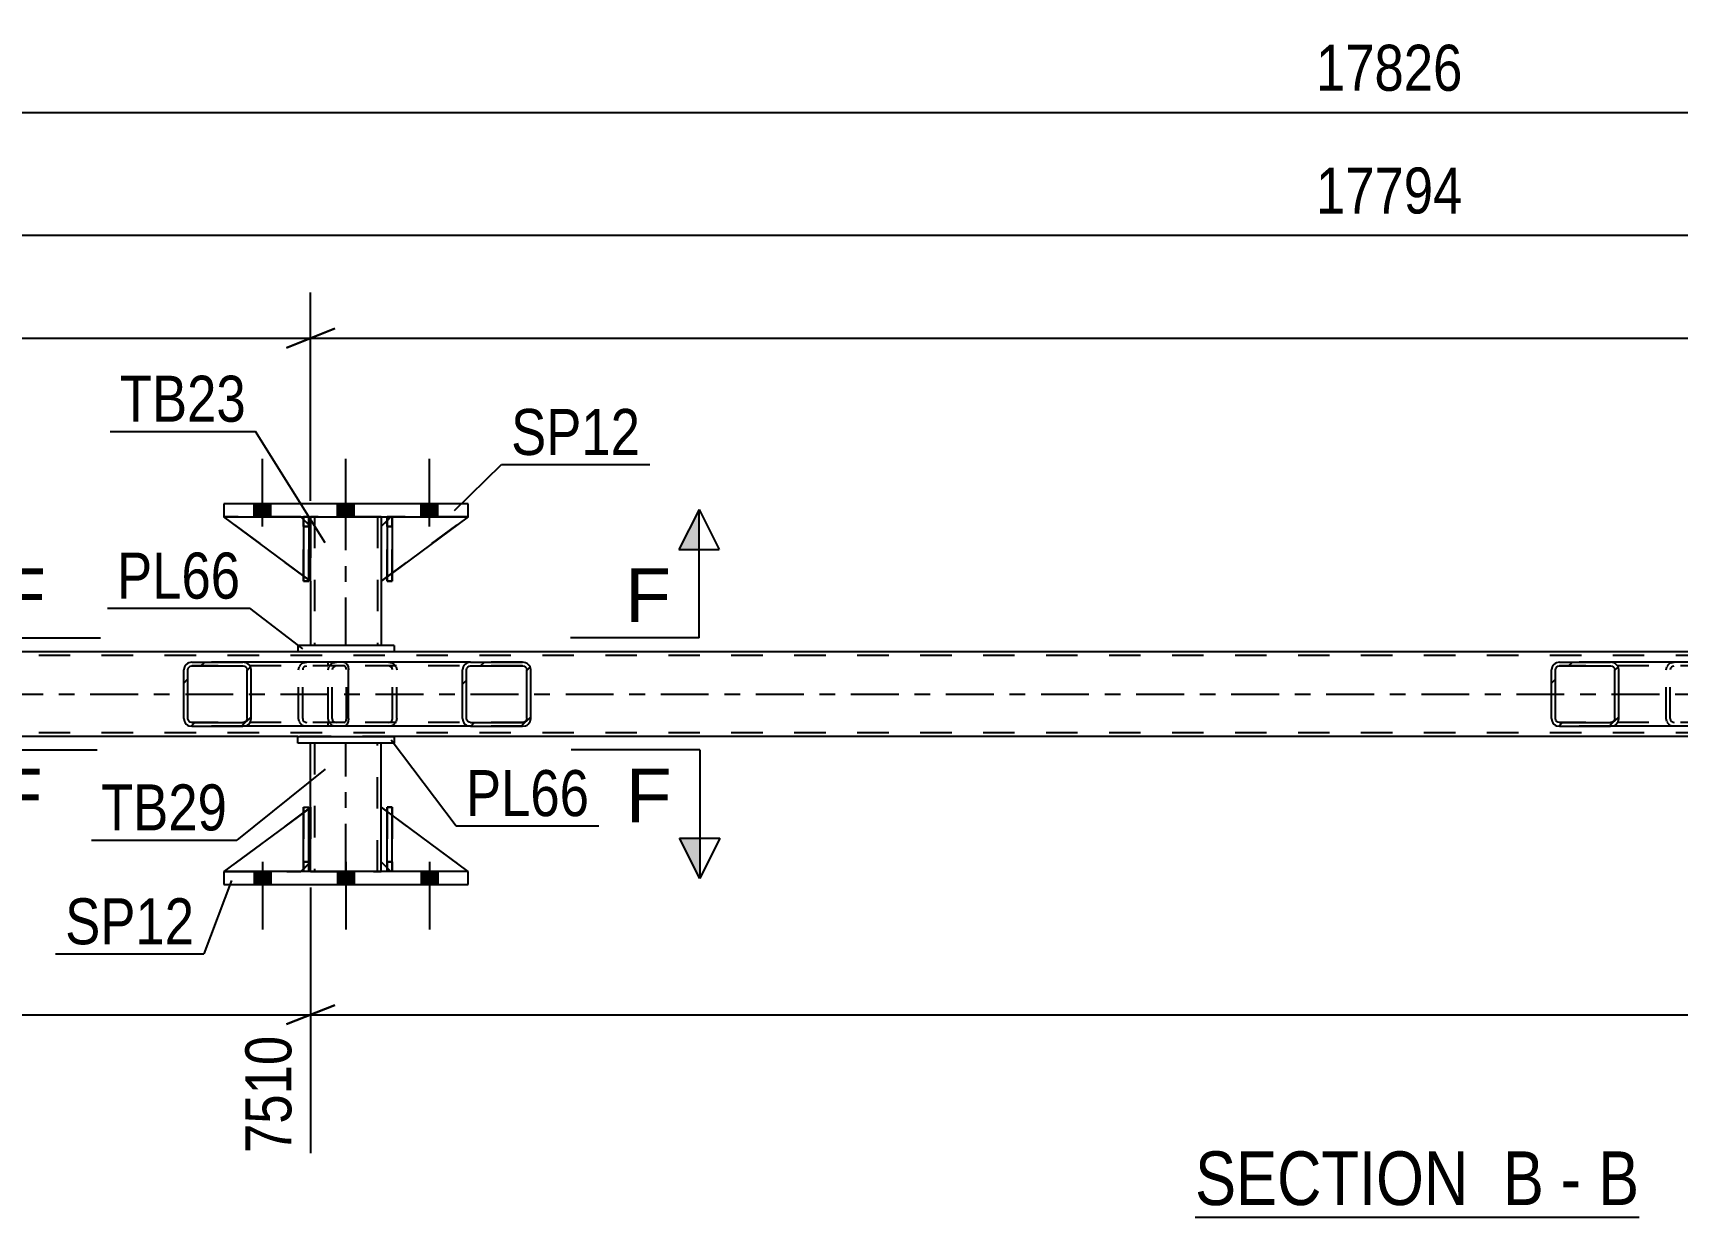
# Model space of a CAD drawing. Header units: millimetres. Extents: x 0 to 841, y 0 to 594.
# Drawn here: x 307.9 to 410.2, y 205.1 to 278.9 of the extents above; entities that cross this region are included whole.
import ezdxf

# ---------------------------------------------------------------- set-up
doc = ezdxf.new("R2010")
doc.units = ezdxf.units.MM
doc.linetypes.add('DXK_LINE_DOT2', pattern=[3.9198, 1.9599, -1.9599])
doc.linetypes.add('DXK_LINE_DOT3', pattern=[5.9187, 2.979, -0.9799, 0.9799, -0.9799])
doc.styles.add('Arial', font='ARIAL.TTF', dxfattribs={"height": 0.2})
doc.styles.add('Arial Narrow', font='ARIALN.TTF', dxfattribs={"height": 0.2})

# ---------------------------------------------------------------- blocks, each defined once
blk = doc.blocks.new('Unknown-404166562-12 - 4252')
at = {"color": 6, "linetype": 'Continuous'}
blk.add_line((380.23, 205.15), (407.88, 205.15), dxfattribs=at)
at = {"color": 0, "linetype": 'Continuous'}
for points in [[(398.34, 205.9), (398.34, 209.4), (380.23, 209.4), (380.23, 205.9)], [(401.94, 205.9), (401.94, 209.4), (399.39, 209.4), (399.39, 205.9)], [(404.27, 205.9), (404.27, 209.4), (402.99, 209.4), (402.99, 205.9)], [(407.88, 205.9), (407.88, 209.4), (405.32, 209.4), (405.32, 205.9)]]:
    blk.add_wipeout(points, dxfattribs=at)
at = {"color": 7, "linetype": 'Continuous', "style": 'Arial Narrow'}
for s, p in [('SECTION ', (380.23, 205.9)), ('B', (399.39, 205.9)), ('B', (405.32, 205.9)), ('-', (402.99, 205.9))]:
    blk.add_text(s, height=3.34, dxfattribs=at).set_placement(p)
blk = doc.blocks.new('Part-404166562-4284 - 4252')
at = {"color": 7, "linetype": 'DXK_LINE_DOT2'}
for p, q in [((330.17, 248.74), (329.57, 248.14)), ((329.57, 244.74), (334.97, 248.74)), ((334.97, 248.74), (330.17, 248.74)), ((329.57, 248.14), (329.57, 244.74))]:
    blk.add_line(p, q, dxfattribs=at)
blk = doc.blocks.new('Part-404166562-4275 - 4252')
at = {"color": 2, "linetype": 'Continuous'}
for p, q in [((329.57, 227.26), (329.57, 230.66)), ((329.93, 230.39), (329.57, 230.66)), ((334.97, 226.66), (330.25, 230.16)), ((329.93, 226.9), (329.57, 227.26))]:
    blk.add_line(p, q, dxfattribs=at)
at = {"color": 7, "linetype": 'DXK_LINE_DOT2'}
for p, q in [((330.25, 230.16), (329.93, 230.39)), ((330.17, 226.66), (329.93, 226.9)), ((334.97, 226.66), (330.17, 226.66)), ((334.97, 226.66), (334.97, 226.66)), ((334.97, 226.66), (334.97, 226.66))]:
    blk.add_line(p, q, dxfattribs=at)
blk = doc.blocks.new('Part-404166562-4276 - 4252')
at = {"color": 7, "linetype": 'DXK_LINE_DOT2'}
for p, q in [((329.57, 227.26), (329.57, 230.66)), ((329.57, 230.66), (334.97, 226.66)), ((330.17, 226.66), (329.57, 227.26)), ((334.97, 226.66), (330.17, 226.66))]:
    blk.add_line(p, q, dxfattribs=at)
blk = doc.blocks.new('Part-404166562-4277 - 4252')
at = {"color": 2, "linetype": 'Continuous'}
for p, q in [((324.73, 230.32), (319.77, 226.66)), ((325.17, 230.66), (325.05, 230.56)), ((325.17, 227.26), (325.17, 230.66)), ((325.17, 227.26), (325.05, 227.13)), ((325.17, 227.26), (325.17, 227.26)), ((324.73, 226.81), (324.57, 226.66))]:
    blk.add_line(p, q, dxfattribs=at)
at = {"color": 7, "linetype": 'DXK_LINE_DOT2'}
for p, q in [((325.05, 230.56), (324.73, 230.32)), ((325.17, 227.26), (325.17, 230.66)), ((325.17, 227.26), (324.57, 226.66)), ((319.77, 226.66), (324.57, 226.66)), ((325.05, 227.13), (324.73, 226.81))]:
    blk.add_line(p, q, dxfattribs=at)
blk = doc.blocks.new('Part-404166562-4342 - 4252')
at = {"linetype": 'Continuous'}
h = blk.add_hatch(dxfattribs=at)
h.set_pattern_fill('', scale=0.7, style=0, pattern_type=0)
h.set_pattern_definition([(45, (406.5598, 239.399), (-1.57154, 1.57154), [])])
h.paths.add_polyline_path([(406.6, 239.22), (406.56, 239.4), (406.45, 239.55), (406.29, 239.66), (406.1, 239.7), (402.91, 239.7), (402.72, 239.66), (402.56, 239.55), (402.45, 239.4), (402.41, 239.22), (402.41, 236.18), (402.45, 235.99), (402.56, 235.84), (402.72, 235.73), (402.91, 235.7), (406.1, 235.7), (406.29, 235.73), (406.45, 235.84), (406.56, 235.99), (406.6, 236.18)])
h.paths.add_polyline_path([(406.33, 236.08), (406.27, 236.01), (406.19, 235.95), (406.1, 235.94), (402.91, 235.94), (402.81, 235.95), (402.73, 236.01), (402.68, 236.08), (402.66, 236.18), (402.66, 239.22), (402.68, 239.31), (402.73, 239.39), (402.81, 239.44), (402.91, 239.46), (406.1, 239.46), (406.19, 239.44), (406.27, 239.39), (406.33, 239.31), (406.35, 239.22), (406.35, 236.18)])
at = {"color": 2, "linetype": 'Continuous'}
for p, q in [((402.91, 239.7), (402.72, 239.66)), ((402.91, 239.7), (406.1, 239.7)), ((412.4, 239.7), (406.1, 239.7)), ((406.29, 239.66), (406.1, 239.7)), ((412.4, 239.7), (412.5, 239.66)), ((412.5, 239.66), (412.59, 239.55)), ((412.59, 239.55), (412.65, 239.4)), ((402.45, 239.4), (402.41, 239.22)), ((402.41, 236.18), (402.41, 239.22)), ((402.66, 239.22), (402.68, 239.31)), ((402.66, 236.18), (402.66, 239.22)), ((402.68, 239.31), (402.73, 239.39)), ((402.73, 239.39), (402.81, 239.44)), ((402.81, 239.44), (402.91, 239.46)), ((402.91, 239.46), (406.1, 239.46)), ((406.1, 239.46), (406.19, 239.44)), ((406.19, 239.44), (406.27, 239.39)), ((406.27, 239.39), (406.33, 239.31)), ((406.33, 239.31), (406.35, 239.22)), ((406.35, 236.18), (406.35, 239.22)), ((406.6, 239.22), (406.56, 239.4)), ((406.6, 236.18), (406.6, 239.22)), ((412.65, 239.4), (412.67, 239.22)), ((412.67, 236.18), (412.67, 239.22)), ((402.41, 236.18), (402.45, 235.99)), ((402.68, 236.08), (402.66, 236.18)), ((402.73, 236.01), (402.68, 236.08)), ((402.72, 235.73), (402.91, 235.7)), ((402.81, 235.95), (402.73, 236.01)), ((402.91, 235.94), (402.81, 235.95)), ((402.91, 235.94), (406.1, 235.94)), ((402.91, 235.7), (406.1, 235.7)), ((406.19, 235.95), (406.1, 235.94)), ((406.1, 235.7), (406.29, 235.73)), ((412.4, 235.7), (406.1, 235.7)), ((406.27, 236.01), (406.19, 235.95)), ((406.33, 236.08), (406.27, 236.01)), ((406.35, 236.18), (406.33, 236.08)), ((406.56, 235.99), (406.6, 236.18)), ((412.5, 235.73), (412.4, 235.7)), ((412.59, 235.84), (412.5, 235.73)), ((412.65, 235.99), (412.59, 235.84)), ((412.67, 236.18), (412.65, 235.99))]:
    blk.add_line(p, q, dxfattribs=at)
at = {"color": 7, "linetype": 'DXK_LINE_DOT2'}
for p, q in [((406.1, 239.7), (402.91, 239.7)), ((409.87, 239.66), (410.06, 239.7)), ((411.4, 239.46), (411.4, 239.7)), ((412.4, 239.46), (402.91, 239.46)), ((409.56, 239.22), (409.6, 239.4)), ((409.56, 236.18), (409.56, 239.22)), ((409.83, 239.31), (409.81, 239.22)), ((409.81, 236.18), (409.81, 239.22)), ((409.88, 239.39), (409.83, 239.31)), ((409.88, 239.39), (409.91, 239.4)), ((409.91, 239.4), (409.97, 239.44)), ((409.97, 239.44), (410.06, 239.46)), ((412.45, 239.44), (412.4, 239.46)), ((412.49, 239.39), (412.45, 239.44)), ((412.52, 239.31), (412.49, 239.39)), ((412.53, 239.22), (412.52, 239.31)), ((412.53, 236.18), (412.53, 239.22)), ((412.4, 235.94), (402.91, 235.94)), ((406.1, 235.7), (402.91, 235.7)), ((409.6, 235.99), (409.56, 236.18)), ((409.81, 236.18), (409.83, 236.08)), ((409.83, 236.08), (409.88, 236.01)), ((410.06, 235.7), (409.87, 235.73)), ((409.88, 236.01), (409.91, 235.99)), ((409.91, 235.99), (409.97, 235.95)), ((409.97, 235.95), (410.06, 235.94)), ((411.4, 235.7), (411.4, 235.94)), ((412.4, 235.94), (412.45, 235.95)), ((412.45, 235.95), (412.49, 236.01)), ((412.49, 236.01), (412.52, 236.08)), ((412.52, 236.08), (412.53, 236.18))]:
    blk.add_line(p, q, dxfattribs=at)
at = {"color": 2, "linetype": 'Continuous'}
for centre, start, end in [((402.9, 239.2), 111.1941, 156.1506), ((406.11, 239.2), 23.8494, 68.8059), ((402.9, 236.19), 203.8494, 248.8059), ((406.11, 236.19), 291.1941, 336.1506)]:
    blk.add_arc(centre, 0.492, start, end, dxfattribs=at)
at = {"color": 7, "linetype": 'DXK_LINE_DOT2'}
for centre, start, end in [((410.05, 239.2), 111.1941, 156.1506), ((410.05, 236.19), 203.8494, 248.8059)]:
    blk.add_arc(centre, 0.492, start, end, dxfattribs=at)
blk = doc.blocks.new('Part-404166562-4278 - 4252')
at = {"color": 7, "linetype": 'DXK_LINE_DOT2'}
for p, q in [((325.17, 230.66), (319.77, 226.66)), ((325.17, 227.26), (325.17, 230.66)), ((325.17, 230.66), (325.17, 227.26)), ((324.57, 226.66), (325.17, 227.26)), ((325.17, 227.26), (324.57, 226.66)), ((325.17, 227.26), (325.17, 227.26)), ((319.77, 226.66), (324.57, 226.66))]:
    blk.add_line(p, q, dxfattribs=at)
blk = doc.blocks.new('Part-404166562-4343 - 4252')
at = {"linetype": 'Continuous'}
h = blk.add_hatch(dxfattribs=at)
h.set_pattern_fill('', scale=0.7, style=0, pattern_type=0)
h.set_pattern_definition([(45, (338.8363, 239.399), (-1.57154, 1.57154), [])])
h.paths.add_polyline_path([(338.88, 239.22), (338.84, 239.4), (338.73, 239.55), (338.56, 239.66), (338.36, 239.7), (335.13, 239.7), (334.93, 239.66), (334.77, 239.55), (334.66, 239.4), (334.62, 239.22), (334.62, 236.18), (334.66, 235.99), (334.77, 235.84), (334.93, 235.73), (335.13, 235.7), (338.36, 235.7), (338.56, 235.73), (338.73, 235.84), (338.84, 235.99), (338.88, 236.18)])
h.paths.add_polyline_path([(338.6, 236.08), (338.54, 236.01), (338.46, 235.95), (338.36, 235.94), (335.13, 235.94), (335.03, 235.95), (334.95, 236.01), (334.89, 236.08), (334.87, 236.18), (334.87, 239.22), (334.89, 239.31), (334.95, 239.39), (335.03, 239.44), (335.13, 239.46), (338.36, 239.46), (338.46, 239.44), (338.54, 239.39), (338.6, 239.31), (338.62, 239.22), (338.62, 236.18)])
at = {"color": 7, "linetype": 'DXK_LINE_DOT2'}
for p, q in [((326.58, 239.66), (326.78, 239.7)), ((327.26, 239.7), (326.78, 239.7)), ((330.02, 239.7), (330.21, 239.66)), ((338.36, 239.7), (335.13, 239.7)), ((326.27, 239.22), (326.31, 239.4)), ((326.27, 236.18), (326.27, 239.22)), ((326.54, 239.31), (326.52, 239.22)), ((326.52, 236.18), (326.52, 239.22)), ((326.6, 239.39), (326.54, 239.31)), ((326.68, 239.44), (326.6, 239.39)), ((326.78, 239.46), (326.68, 239.44)), ((338.36, 239.46), (326.78, 239.46)), ((330.11, 239.44), (330.02, 239.46)), ((330.2, 239.39), (330.11, 239.44)), ((330.25, 239.31), (330.2, 239.39)), ((330.27, 239.22), (330.25, 239.31)), ((330.27, 236.18), (330.27, 239.22)), ((330.49, 239.4), (330.53, 239.22)), ((330.53, 236.18), (330.53, 239.22)), ((326.31, 235.99), (326.27, 236.18)), ((326.52, 236.18), (326.54, 236.08)), ((326.54, 236.08), (326.6, 236.01)), ((326.78, 235.7), (326.58, 235.73)), ((326.6, 236.01), (326.68, 235.95)), ((326.68, 235.95), (326.78, 235.94)), ((338.36, 235.94), (326.78, 235.94)), ((327.26, 235.7), (326.78, 235.7)), ((330.02, 235.94), (330.11, 235.95)), ((330.21, 235.73), (330.02, 235.7)), ((330.11, 235.95), (330.2, 236.01)), ((330.2, 236.01), (330.25, 236.08)), ((330.25, 236.08), (330.27, 236.18)), ((330.53, 236.18), (330.49, 235.99)), ((338.36, 235.7), (335.13, 235.7))]:
    blk.add_line(p, q, dxfattribs=at)
at = {"color": 2, "linetype": 'Continuous'}
for p, q in [((335.13, 239.7), (327.26, 239.7)), ((335.13, 239.7), (334.93, 239.66)), ((335.13, 239.7), (338.36, 239.7)), ((338.56, 239.66), (338.36, 239.7)), ((334.66, 239.4), (334.62, 239.22)), ((334.62, 236.18), (334.62, 239.22)), ((334.87, 239.22), (334.89, 239.31)), ((334.87, 236.18), (334.87, 239.22)), ((334.89, 239.31), (334.95, 239.39)), ((334.95, 239.39), (335.03, 239.44)), ((335.03, 239.44), (335.13, 239.46)), ((335.13, 239.46), (338.36, 239.46)), ((338.36, 239.46), (338.46, 239.44)), ((338.46, 239.44), (338.54, 239.39)), ((338.54, 239.39), (338.6, 239.31)), ((338.6, 239.31), (338.62, 239.22)), ((338.62, 236.18), (338.62, 239.22)), ((338.88, 239.22), (338.84, 239.4)), ((338.88, 236.18), (338.88, 239.22)), ((335.13, 235.7), (327.26, 235.7)), ((334.62, 236.18), (334.66, 235.99)), ((334.89, 236.08), (334.87, 236.18)), ((334.95, 236.01), (334.89, 236.08)), ((334.93, 235.73), (335.13, 235.7)), ((335.03, 235.95), (334.95, 236.01)), ((335.13, 235.94), (335.03, 235.95)), ((335.13, 235.94), (338.36, 235.94)), ((335.13, 235.7), (338.36, 235.7)), ((338.46, 235.95), (338.36, 235.94)), ((338.36, 235.7), (338.56, 235.73)), ((338.54, 236.01), (338.46, 235.95)), ((338.6, 236.08), (338.54, 236.01)), ((338.62, 236.18), (338.6, 236.08)), ((338.84, 235.99), (338.88, 236.18))]:
    blk.add_line(p, q, dxfattribs=at)
at = {"color": 7, "linetype": 'DXK_LINE_DOT2'}
for centre, start, end in [((326.76, 239.19), 110.7583, 155.68), ((330.03, 239.19), 24.32, 69.2417), ((326.76, 236.2), 204.32, 249.2417), ((330.03, 236.2), 290.7583, 335.68)]:
    blk.add_arc(centre, 0.496, start, end, dxfattribs=at)
at = {"color": 2, "linetype": 'Continuous'}
for centre, start, end in [((335.11, 239.19), 110.7583, 155.68), ((338.38, 239.19), 24.32, 69.2417), ((335.11, 236.2), 204.32, 249.2417), ((338.38, 236.2), 290.7583, 335.68)]:
    blk.add_arc(centre, 0.496, start, end, dxfattribs=at)
blk = doc.blocks.new('Part-404166562-4279 - 4252')
at = {"color": 2, "linetype": 'Continuous'}
for p, q in [((324.73, 226.66), (324.73, 230.66)), ((324.73, 230.66), (325.05, 230.66)), ((325.05, 226.66), (325.05, 230.66)), ((324.73, 226.66), (324.73, 226.66)), ((325.05, 226.66), (324.73, 226.66))]:
    blk.add_line(p, q, dxfattribs=at)
at = {"color": 7, "linetype": 'DXK_LINE_DOT2'}
for p, q in [((324.73, 230.66), (324.73, 227.26)), ((325.05, 227.26), (325.05, 230.66)), ((324.73, 227.26), (324.73, 226.66)), ((324.73, 227.26), (325.05, 227.26)), ((325.05, 226.66), (325.05, 227.26)), ((325.05, 226.66), (325.05, 226.66))]:
    blk.add_line(p, q, dxfattribs=at)
blk = doc.blocks.new('Part-404166562-4344 - 4252')
at = {"linetype": 'Continuous'}
h = blk.add_hatch(dxfattribs=at)
h.set_pattern_fill('', scale=0.7, style=0, pattern_type=0)
h.set_pattern_definition([(45, (321.4256, 239.399), (-1.57154, 1.57154), [])])
h.paths.add_polyline_path([(321.46, 239.22), (321.43, 239.4), (321.32, 239.55), (321.15, 239.66), (320.96, 239.7), (317.78, 239.7), (317.58, 239.66), (317.42, 239.55), (317.31, 239.4), (317.27, 239.22), (317.27, 236.18), (317.31, 235.99), (317.42, 235.84), (317.58, 235.73), (317.78, 235.7), (320.96, 235.7), (321.15, 235.73), (321.32, 235.84), (321.43, 235.99), (321.46, 236.18)])
h.paths.add_polyline_path([(321.19, 236.08), (321.14, 236.01), (321.06, 235.95), (320.96, 235.94), (317.78, 235.94), (317.68, 235.95), (317.6, 236.01), (317.54, 236.08), (317.53, 236.18), (317.53, 239.22), (317.54, 239.31), (317.6, 239.39), (317.68, 239.44), (317.78, 239.46), (320.96, 239.46), (321.06, 239.44), (321.14, 239.39), (321.19, 239.31), (321.21, 239.22), (321.21, 236.18)])
at = {"color": 2, "linetype": 'Continuous'}
for p, q in [((317.78, 239.7), (317.58, 239.66)), ((317.78, 239.7), (320.96, 239.7)), ((327.26, 239.7), (320.96, 239.7)), ((321.15, 239.66), (320.96, 239.7)), ((327.26, 239.7), (327.37, 239.66)), ((327.37, 239.66), (327.45, 239.55)), ((327.45, 239.55), (327.51, 239.4)), ((317.31, 239.4), (317.27, 239.22)), ((317.27, 236.18), (317.27, 239.22)), ((317.53, 239.22), (317.54, 239.31)), ((317.53, 236.18), (317.53, 239.22)), ((317.54, 239.31), (317.6, 239.39)), ((317.6, 239.39), (317.68, 239.44)), ((317.68, 239.44), (317.78, 239.46)), ((317.78, 239.46), (320.96, 239.46)), ((320.96, 239.46), (321.06, 239.44)), ((321.06, 239.44), (321.14, 239.39)), ((321.14, 239.39), (321.19, 239.31)), ((321.19, 239.31), (321.21, 239.22)), ((321.21, 236.18), (321.21, 239.22)), ((321.46, 239.22), (321.43, 239.4)), ((321.46, 236.18), (321.46, 239.22)), ((327.51, 239.4), (327.53, 239.22)), ((327.53, 236.18), (327.53, 239.22)), ((317.27, 236.18), (317.31, 235.99)), ((317.54, 236.08), (317.53, 236.18)), ((317.6, 236.01), (317.54, 236.08)), ((317.58, 235.73), (317.78, 235.7)), ((317.68, 235.95), (317.6, 236.01)), ((317.78, 235.94), (317.68, 235.95)), ((317.78, 235.94), (320.96, 235.94)), ((317.78, 235.7), (320.96, 235.7)), ((321.06, 235.95), (320.96, 235.94)), ((320.96, 235.7), (321.15, 235.73)), ((327.26, 235.7), (320.96, 235.7)), ((321.14, 236.01), (321.06, 235.95)), ((321.19, 236.08), (321.14, 236.01)), ((321.21, 236.18), (321.19, 236.08)), ((321.43, 235.99), (321.46, 236.18)), ((327.37, 235.73), (327.26, 235.7)), ((327.45, 235.84), (327.37, 235.73)), ((327.51, 235.99), (327.45, 235.84)), ((327.53, 236.18), (327.51, 235.99))]:
    blk.add_line(p, q, dxfattribs=at)
at = {"color": 7, "linetype": 'DXK_LINE_DOT2'}
for p, q in [((320.96, 239.7), (317.78, 239.7)), ((324.73, 239.66), (324.93, 239.7)), ((326.27, 239.46), (326.27, 239.7)), ((327.26, 239.46), (317.78, 239.46)), ((324.42, 239.22), (324.46, 239.4)), ((324.42, 236.18), (324.42, 239.22)), ((324.69, 239.31), (324.68, 239.22)), ((324.68, 236.18), (324.68, 239.22)), ((324.75, 239.39), (324.69, 239.31)), ((324.75, 239.39), (324.77, 239.4)), ((324.77, 239.4), (324.83, 239.44)), ((324.83, 239.44), (324.93, 239.46)), ((327.31, 239.44), (327.26, 239.46)), ((327.36, 239.39), (327.31, 239.44)), ((327.39, 239.31), (327.36, 239.39)), ((327.4, 239.22), (327.39, 239.31)), ((327.4, 236.18), (327.4, 239.22)), ((327.26, 235.94), (317.78, 235.94)), ((320.96, 235.7), (317.78, 235.7)), ((324.46, 235.99), (324.42, 236.18)), ((324.68, 236.18), (324.69, 236.08)), ((324.69, 236.08), (324.75, 236.01)), ((324.93, 235.7), (324.73, 235.73)), ((324.75, 236.01), (324.77, 235.99)), ((324.77, 235.99), (324.83, 235.95)), ((324.83, 235.95), (324.93, 235.94)), ((326.27, 235.7), (326.27, 235.94)), ((327.26, 235.94), (327.31, 235.95)), ((327.31, 235.95), (327.36, 236.01)), ((327.36, 236.01), (327.39, 236.08)), ((327.39, 236.08), (327.4, 236.18))]:
    blk.add_line(p, q, dxfattribs=at)
at = {"color": 2, "linetype": 'Continuous'}
for centre, start, end in [((317.76, 239.2), 111.1941, 156.1506), ((320.98, 239.2), 23.8494, 68.8059), ((317.76, 236.19), 203.8494, 248.8059), ((320.98, 236.19), 291.1941, 336.1506)]:
    blk.add_arc(centre, 0.492, start, end, dxfattribs=at)
at = {"color": 7, "linetype": 'DXK_LINE_DOT2'}
for centre, start, end in [((324.91, 239.2), 111.1941, 156.1506), ((324.91, 236.19), 203.8494, 248.8059)]:
    blk.add_arc(centre, 0.492, start, end, dxfattribs=at)
blk = doc.blocks.new('Part-404166562-4280 - 4252')
at = {"color": 2, "linetype": 'Continuous'}
for p, q in [((329.93, 226.66), (329.93, 230.66)), ((329.93, 230.66), (330.25, 230.66)), ((330.25, 226.66), (330.25, 230.66)), ((329.93, 226.66), (329.93, 226.66)), ((330.25, 226.66), (329.93, 226.66))]:
    blk.add_line(p, q, dxfattribs=at)
at = {"color": 7, "linetype": 'DXK_LINE_DOT2'}
for p, q in [((329.93, 230.66), (329.93, 227.26)), ((330.25, 227.26), (330.25, 230.66)), ((329.93, 227.26), (329.93, 226.66)), ((329.93, 227.26), (330.25, 227.26)), ((330.25, 226.66), (330.25, 227.26)), ((330.25, 226.66), (330.25, 226.66))]:
    blk.add_line(p, q, dxfattribs=at)
blk = doc.blocks.new('Part-404166562-4281 - 4252')
at = {"color": 7, "linetype": 'DXK_LINE_DOT2'}
for p, q in [((324.73, 230.66), (325.05, 230.66)), ((324.73, 227.26), (324.73, 230.66)), ((324.73, 230.66), (324.73, 226.66)), ((325.05, 230.66), (325.05, 227.26)), ((325.05, 226.66), (325.05, 230.56)), ((325.05, 227.26), (324.73, 227.26)), ((324.73, 226.66), (324.73, 227.26)), ((325.05, 227.26), (325.05, 226.66)), ((325.05, 226.66), (324.73, 226.66)), ((325.05, 226.66), (325.05, 226.66))]:
    blk.add_line(p, q, dxfattribs=at)
blk = doc.blocks.new('Part-404166562-4282 - 4252')
at = {"color": 7, "linetype": 'DXK_LINE_DOT2'}
for p, q in [((330.25, 230.66), (329.93, 230.66)), ((329.93, 227.26), (329.93, 230.66)), ((329.93, 230.66), (329.93, 226.66)), ((330.25, 230.66), (330.25, 227.26)), ((330.25, 226.66), (330.25, 230.66)), ((330.25, 227.26), (329.93, 227.26)), ((329.93, 226.66), (329.93, 227.26)), ((330.25, 227.26), (330.25, 226.66)), ((330.25, 226.66), (329.93, 226.66)), ((330.25, 226.66), (330.25, 226.66))]:
    blk.add_line(p, q, dxfattribs=at)
blk = doc.blocks.new('Part-404166562-4283 - 4252')
at = {"color": 7, "linetype": 'DXK_LINE_DOT2'}
for p, q in [((330.17, 248.74), (329.93, 248.49)), ((334.97, 248.74), (330.17, 248.74)), ((330.25, 245.23), (329.93, 245))]:
    blk.add_line(p, q, dxfattribs=at)
at = {"color": 2, "linetype": 'Continuous'}
for p, q in [((334.97, 248.74), (330.25, 245.23)), ((329.93, 248.49), (329.57, 248.14)), ((329.57, 248.14), (329.57, 244.74)), ((329.93, 245), (329.57, 244.74))]:
    blk.add_line(p, q, dxfattribs=at)
blk = doc.blocks.new('Part-404166562-4285 - 4252')
at = {"color": 2, "linetype": 'Continuous'}
for p, q in [((324.73, 245.07), (319.77, 248.74)), ((324.73, 248.58), (324.57, 248.74)), ((325.17, 248.14), (325.05, 248.26)), ((325.17, 248.14), (325.17, 248.14)), ((325.17, 244.74), (325.17, 248.14)), ((325.05, 244.83), (325.17, 244.74)), ((325.17, 244.74), (325.17, 244.74))]:
    blk.add_line(p, q, dxfattribs=at)
at = {"color": 7, "linetype": 'DXK_LINE_DOT2'}
for p, q in [((324.57, 248.74), (319.77, 248.74)), ((324.57, 248.74), (325.17, 248.14)), ((325.05, 248.26), (324.73, 248.58)), ((325.17, 248.14), (325.17, 244.74)), ((325.05, 244.83), (324.73, 245.07))]:
    blk.add_line(p, q, dxfattribs=at)
blk = doc.blocks.new('Part-404166562-4286 - 4252')
at = {"color": 7, "linetype": 'DXK_LINE_DOT2'}
for p, q in [((325.17, 244.74), (319.77, 248.74)), ((319.77, 248.74), (324.57, 248.74)), ((324.57, 248.74), (325.17, 248.14)), ((325.17, 248.14), (324.57, 248.74)), ((325.17, 248.14), (325.17, 244.74)), ((325.17, 248.14), (325.17, 248.14)), ((325.17, 248.14), (325.17, 244.74))]:
    blk.add_line(p, q, dxfattribs=at)
blk = doc.blocks.new('Part-404166562-4287 - 4252')
at = {"color": 2, "linetype": 'Continuous'}
for p, q in [((325.05, 248.74), (324.73, 248.74)), ((324.73, 248.74), (324.73, 244.74)), ((325.05, 248.74), (325.05, 248.74)), ((325.05, 248.74), (325.05, 244.74)), ((325.05, 244.74), (324.73, 244.74))]:
    blk.add_line(p, q, dxfattribs=at)
at = {"color": 7, "linetype": 'DXK_LINE_DOT2'}
for p, q in [((324.73, 248.14), (324.73, 248.74)), ((325.05, 248.14), (325.05, 248.74)), ((325.05, 248.74), (325.05, 248.74)), ((325.05, 248.14), (324.73, 248.14)), ((324.73, 248.14), (324.73, 244.74)), ((325.05, 244.74), (325.05, 248.14))]:
    blk.add_line(p, q, dxfattribs=at)
blk = doc.blocks.new('Part-404166562-4288 - 4252')
at = {"color": 2, "linetype": 'Continuous'}
for p, q in [((330.25, 248.74), (329.93, 248.74)), ((329.93, 248.74), (329.93, 244.74)), ((330.25, 248.74), (330.25, 248.74)), ((330.25, 248.74), (330.25, 244.74)), ((330.25, 244.74), (329.93, 244.74))]:
    blk.add_line(p, q, dxfattribs=at)
at = {"color": 7, "linetype": 'DXK_LINE_DOT2'}
for p, q in [((329.93, 248.14), (329.93, 248.74)), ((330.25, 248.14), (330.25, 248.74)), ((330.25, 248.74), (330.25, 248.74)), ((330.25, 248.14), (329.93, 248.14)), ((329.93, 248.14), (329.93, 244.74)), ((330.25, 244.74), (330.25, 248.14))]:
    blk.add_line(p, q, dxfattribs=at)
blk = doc.blocks.new('Part-404166562-4289 - 4252')
at = {"color": 7, "linetype": 'DXK_LINE_DOT2'}
for p, q in [((324.73, 248.14), (324.73, 248.74)), ((324.73, 248.74), (324.73, 248.74)), ((324.73, 248.74), (324.73, 244.74)), ((325.05, 248.74), (324.73, 248.74)), ((325.05, 248.14), (325.05, 248.74)), ((325.05, 244.74), (325.05, 248.74)), ((324.73, 244.74), (324.73, 248.14)), ((324.73, 248.14), (325.05, 248.14)), ((325.05, 248.14), (325.05, 244.74)), ((324.73, 244.74), (325.05, 244.74))]:
    blk.add_line(p, q, dxfattribs=at)
blk = doc.blocks.new('Part-404166562-4290 - 4252')
at = {"color": 7, "linetype": 'DXK_LINE_DOT2'}
for p, q in [((329.93, 248.14), (329.93, 248.74)), ((329.93, 248.74), (329.93, 248.74)), ((329.93, 248.74), (329.93, 244.74)), ((330.25, 248.74), (329.93, 248.74)), ((330.25, 248.14), (330.25, 248.74)), ((330.25, 244.74), (330.25, 248.74)), ((329.93, 244.74), (329.93, 248.14)), ((329.93, 248.14), (330.25, 248.14)), ((330.25, 248.14), (330.25, 244.74)), ((329.93, 244.74), (330.25, 244.74))]:
    blk.add_line(p, q, dxfattribs=at)
blk = doc.blocks.new('Part-404166562-4295 - 4252')
at = {"color": 2, "linetype": 'Continuous'}
for p, q in [((319.77, 226.66), (319.77, 225.86)), ((334.97, 226.66), (319.77, 226.66)), ((334.97, 225.86), (334.97, 226.66)), ((319.77, 225.86), (334.97, 225.86))]:
    blk.add_line(p, q, dxfattribs=at)
blk = doc.blocks.new('Part-404166562-4300 - 4252')
at = {"color": 2, "linetype": 'Continuous'}
for p, q in [((334.97, 249.54), (319.77, 249.54)), ((319.77, 249.54), (319.77, 248.74)), ((319.77, 248.74), (334.97, 248.74)), ((334.97, 248.74), (334.97, 249.54))]:
    blk.add_line(p, q, dxfattribs=at)
blk = doc.blocks.new('Part-404166562-4305 - 4252')
at = {"color": 2, "linetype": 'Continuous'}
for p, q in [((325.17, 230.66), (325.17, 234.66)), ((329.57, 230.66), (329.57, 234.66)), ((325.17, 226.66), (325.17, 227.26)), ((329.57, 226.66), (329.57, 227.26))]:
    blk.add_line(p, q, dxfattribs=at)
at = {"color": 7, "linetype": 'DXK_LINE_DOT2'}
for p, q in [((329.57, 234.66), (325.17, 234.66)), ((325.41, 234.66), (325.41, 226.66)), ((329.33, 226.66), (329.33, 234.66)), ((325.17, 227.26), (325.17, 230.66)), ((329.57, 227.26), (329.57, 230.66)), ((325.17, 226.66), (329.57, 226.66))]:
    blk.add_line(p, q, dxfattribs=at)
at = {"color": 7, "linetype": 'DXK_LINE_DOT3'}
blk.add_line((327.37, 226.66), (327.37, 234.66), dxfattribs=at)
blk = doc.blocks.new('Part-404166562-4310 - 4252')
at = {"color": 2, "linetype": 'Continuous'}
for p, q in [((324.37, 235.06), (330.37, 235.06)), ((324.37, 234.66), (324.37, 235.06)), ((330.37, 234.66), (324.37, 234.66)), ((330.37, 235.06), (330.37, 234.66))]:
    blk.add_line(p, q, dxfattribs=at)
blk = doc.blocks.new('Part-404166562-4315 - 4252')
at = {"color": 2, "linetype": 'Continuous'}
for p, q in [((330.37, 240.74), (324.37, 240.74)), ((324.37, 240.74), (324.37, 240.34)), ((330.37, 240.74), (330.37, 240.34)), ((330.37, 240.34), (324.37, 240.34))]:
    blk.add_line(p, q, dxfattribs=at)
blk = doc.blocks.new('Part-404166562-4336 - 4252')
at = {"color": 2, "linetype": 'Continuous'}
for p, q in [((325.17, 248.74), (325.17, 248.14)), ((329.57, 248.74), (329.57, 248.14)), ((325.17, 244.74), (325.17, 240.74)), ((329.57, 244.74), (329.57, 240.74))]:
    blk.add_line(p, q, dxfattribs=at)
at = {"color": 7, "linetype": 'DXK_LINE_DOT2'}
for p, q in [((329.57, 248.74), (325.17, 248.74)), ((325.41, 248.74), (325.41, 240.74)), ((329.33, 248.74), (329.33, 240.74)), ((325.17, 248.14), (325.17, 244.74)), ((329.57, 248.14), (329.57, 244.74)), ((329.57, 240.74), (325.17, 240.74))]:
    blk.add_line(p, q, dxfattribs=at)
at = {"color": 7, "linetype": 'DXK_LINE_DOT3'}
blk.add_line((327.37, 240.74), (327.37, 248.74), dxfattribs=at)
blk = doc.blocks.new('Part-404166562-4439 - 4252')
at = {"color": 7, "linetype": 'DXK_LINE_DOT2'}
for p, q in [((721.78, 240.1), (62.87, 240.1)), ((330.37, 240.34), (324.37, 240.34)), ((721.78, 235.3), (62.87, 235.3)), ((330.37, 235.06), (324.37, 235.06))]:
    blk.add_line(p, q, dxfattribs=at)
at = {"color": 2, "linetype": 'Continuous'}
for p, q in [((324.37, 240.34), (160.11, 240.34)), ((579.79, 240.34), (330.37, 240.34)), ((324.37, 235.06), (160.11, 235.06)), ((579.79, 235.06), (330.37, 235.06))]:
    blk.add_line(p, q, dxfattribs=at)
at = {"color": 7, "linetype": 'DXK_LINE_DOT3'}
blk.add_line((62.87, 237.7), (721.78, 237.7), dxfattribs=at)
blk = doc.blocks.new('Bolt-404166562-4448 - 4252')
at = {"linetype": 'Continuous'}
for points in [[(321.65, 248.74), (322.69, 248.74), (322.69, 249.54), (321.65, 249.54)], [(321.65, 248.74), (322.69, 248.74), (322.69, 249.54), (321.65, 249.54)], [(321.65, 248.74), (322.69, 248.74), (322.69, 249.54), (321.65, 249.54)], [(326.85, 248.74), (327.89, 248.74), (327.89, 249.54), (326.85, 249.54)], [(326.85, 248.74), (327.89, 248.74), (327.89, 249.54), (326.85, 249.54)], [(332.05, 248.74), (333.09, 248.74), (333.09, 249.54), (332.05, 249.54)], [(332.05, 248.74), (333.09, 248.74), (333.09, 249.54), (332.05, 249.54)], [(332.05, 248.74), (333.09, 248.74), (333.09, 249.54), (332.05, 249.54)]]:
    blk.add_hatch(color=1, dxfattribs=at).paths.add_polyline_path(points)
at = {"color": 1, "linetype": 'Continuous'}
for p, q in [((322.17, 248.14), (322.17, 252.34)), ((322.17, 248.14), (322.17, 252.34)), ((322.17, 248.14), (322.17, 252.34)), ((327.37, 248.14), (327.37, 252.34)), ((327.37, 248.14), (327.37, 252.34)), ((332.57, 248.14), (332.57, 252.34)), ((332.57, 248.14), (332.57, 252.34)), ((332.57, 248.14), (332.57, 252.34)), ((321.65, 248.74), (321.65, 249.54)), ((321.65, 248.74), (321.65, 249.54)), ((321.65, 248.74), (321.65, 249.54)), ((322.69, 248.74), (322.69, 249.54)), ((322.69, 248.74), (322.69, 249.54)), ((322.69, 248.74), (322.69, 249.54)), ((326.85, 248.74), (326.85, 249.54)), ((326.85, 248.74), (326.85, 249.54)), ((327.89, 248.74), (327.89, 249.54)), ((327.89, 248.74), (327.89, 249.54)), ((332.05, 248.74), (332.05, 249.54)), ((332.05, 248.74), (332.05, 249.54)), ((332.05, 248.74), (332.05, 249.54)), ((333.09, 248.74), (333.09, 249.54)), ((333.09, 248.74), (333.09, 249.54)), ((333.09, 248.74), (333.09, 249.54))]:
    blk.add_line(p, q, dxfattribs=at)
blk = doc.blocks.new('Bolt-404166562-4449 - 4252')
at = {"linetype": 'Continuous'}
for points in [[(322.69, 226.66), (321.65, 226.66), (321.65, 225.86), (322.69, 225.86)], [(322.69, 226.66), (321.65, 226.66), (321.65, 225.86), (322.69, 225.86)], [(322.69, 226.66), (321.65, 226.66), (321.65, 225.86), (322.69, 225.86)], [(327.89, 226.66), (326.85, 226.66), (326.85, 225.86), (327.89, 225.86)], [(327.89, 226.66), (326.85, 226.66), (326.85, 225.86), (327.89, 225.86)], [(333.09, 226.66), (332.05, 226.66), (332.05, 225.86), (333.09, 225.86)], [(333.09, 226.66), (332.05, 226.66), (332.05, 225.86), (333.09, 225.86)], [(333.09, 226.66), (332.05, 226.66), (332.05, 225.86), (333.09, 225.86)]]:
    blk.add_hatch(color=1, dxfattribs=at).paths.add_polyline_path(points)
at = {"color": 1, "linetype": 'Continuous'}
for p, q in [((322.17, 227.26), (322.17, 223.06)), ((322.17, 227.26), (322.17, 223.06)), ((322.17, 227.26), (322.17, 223.06)), ((327.37, 227.26), (327.37, 223.06)), ((327.37, 227.26), (327.37, 223.06)), ((332.57, 227.26), (332.57, 223.06)), ((332.57, 227.26), (332.57, 223.06)), ((332.57, 227.26), (332.57, 223.06)), ((321.65, 226.66), (321.65, 225.86)), ((321.65, 226.66), (321.65, 225.86)), ((321.65, 226.66), (321.65, 225.86)), ((322.69, 226.66), (322.69, 225.86)), ((322.69, 226.66), (322.69, 225.86)), ((322.69, 226.66), (322.69, 225.86)), ((326.85, 226.66), (326.85, 225.86)), ((326.85, 226.66), (326.85, 225.86)), ((327.89, 226.66), (327.89, 225.86)), ((327.89, 226.66), (327.89, 225.86)), ((332.05, 226.66), (332.05, 225.86)), ((332.05, 226.66), (332.05, 225.86)), ((332.05, 226.66), (332.05, 225.86)), ((333.09, 226.66), (333.09, 225.86)), ((333.09, 226.66), (333.09, 225.86)), ((333.09, 226.66), (333.09, 225.86))]:
    blk.add_line(p, q, dxfattribs=at)
blk = doc.blocks.new('StraightDimension-404166562-30578 - 4252')
at = {"color": 7, "linetype": 'Continuous'}
for p, q in [((325.17, 249.74), (325.17, 262.71)), ((323.67, 259.26), (326.67, 260.46)), ((154.91, 259.86), (325.17, 259.86))]:
    blk.add_line(p, q, dxfattribs=at)
blk = doc.blocks.new('StraightDimension-404166562-4521 - 4252')
at = {"color": 7, "linetype": 'Continuous'}
blk.add_line((53.61, 273.91), (731.04, 273.91), dxfattribs=at)
at = {"color": 0}
blk.add_wipeout([(397.49, 274.66), (397.49, 278.86), (387.15, 278.86), (387.15, 274.66)], dxfattribs=at)
at = {"color": 3, "style": 'Arial Narrow'}
blk.add_text('17826', height=2.863, dxfattribs=at).set_placement((387.75, 275.26))
blk = doc.blocks.new('StraightDimension-404166562-30539 - 4252')
at = {"color": 7, "linetype": 'Continuous'}
for p, q in [((325.17, 225.66), (325.17, 209.14)), ((326.67, 218.35), (323.67, 217.15)), ((325.17, 217.75), (580.59, 217.75))]:
    blk.add_line(p, q, dxfattribs=at)
blk = doc.blocks.new('StraightDimension-404166562-30540 - 4252')
at = {"color": 7, "linetype": 'Continuous'}
for p, q in [((325.17, 225.66), (325.17, 209.14)), ((323.67, 217.15), (326.67, 218.35)), ((154.91, 217.75), (325.17, 217.75))]:
    blk.add_line(p, q, dxfattribs=at)
at = {"color": 0, "linetype": 'Continuous'}
blk.add_wipeout([(324.57, 217.05), (320.37, 217.05), (320.37, 208.54), (324.57, 208.54)], dxfattribs=at)
at = {"color": 3, "linetype": 'Continuous', "style": 'Arial Narrow'}
blk.add_text('7510', height=2.863, rotation=90.0002, dxfattribs=at).set_placement((323.97, 209.14))
blk = doc.blocks.new('StraightDimension-404166562-30577 - 4252')
at = {"color": 7, "linetype": 'Continuous'}
for p, q in [((325.17, 249.74), (325.17, 262.71)), ((326.67, 260.46), (323.67, 259.26)), ((325.17, 259.86), (580.59, 259.86))]:
    blk.add_line(p, q, dxfattribs=at)
blk = doc.blocks.new('StraightDimension-404166562-30617 - 4252')
at = {"color": 7, "linetype": 'Continuous'}
blk.add_line((54.25, 266.27), (730.4, 266.27), dxfattribs=at)
at = {"color": 0}
blk.add_wipeout([(397.49, 267.02), (397.49, 271.22), (387.15, 271.22), (387.15, 267.02)], dxfattribs=at)
at = {"color": 3, "style": 'Arial Narrow'}
blk.add_text('17794', height=2.863, dxfattribs=at).set_placement((387.75, 267.62))
blk = doc.blocks.new('Mark-404166562-4291 - 4252')
at = {"color": 30, "linetype": 'Continuous'}
for p in [(320.24, 226.1), (309.29, 221.53)]:
    blk.add_line(p, (318.53, 221.53), dxfattribs=at)
at = {"color": 0}
blk.add_wipeout([(317.93, 222.13), (317.93, 225.13), (309.89, 225.13), (309.89, 222.13)], dxfattribs=at)
blk.add_wipeout([(317.93, 222.13), (317.93, 225.13), (309.89, 225.13), (309.89, 222.13)], dxfattribs=at)
at = {"color": 3, "style": 'Arial Narrow'}
blk.add_text('SP12', height=2.863, dxfattribs=at).set_placement((309.89, 222.13))
blk = doc.blocks.new('Mark-404166562-4296 - 4252')
at = {"color": 30, "linetype": 'Continuous'}
for p, q in [((334.12, 249.14), (337.05, 251.99)), ((337.05, 251.99), (346.29, 251.99))]:
    blk.add_line(p, q, dxfattribs=at)
at = {"color": 0}
blk.add_wipeout([(345.69, 252.59), (345.69, 255.59), (337.65, 255.59), (337.65, 252.59)], dxfattribs=at)
blk.add_wipeout([(345.69, 252.59), (345.69, 255.59), (337.65, 255.59), (337.65, 252.59)], dxfattribs=at)
at = {"color": 3, "style": 'Arial Narrow'}
blk.add_text('SP12', height=2.863, dxfattribs=at).set_placement((337.65, 252.59))
blk = doc.blocks.new('Mark-404166562-4301 - 4252')
at = {"color": 30, "linetype": 'Continuous'}
for p in [(326.07, 233.04), (311.52, 228.62)]:
    blk.add_line(p, (320.57, 228.62), dxfattribs=at)
at = {"color": 0}
blk.add_wipeout([(319.97, 229.22), (319.97, 232.22), (312.12, 232.22), (312.12, 229.22)], dxfattribs=at)
blk.add_wipeout([(319.97, 229.22), (319.97, 232.22), (312.12, 232.22), (312.12, 229.22)], dxfattribs=at)
at = {"color": 3, "style": 'Arial Narrow'}
blk.add_text('TB29', height=2.863, dxfattribs=at).set_placement((312.12, 229.22))
blk = doc.blocks.new('Mark-404166562-4306 - 4252')
at = {"color": 30, "linetype": 'Continuous'}
for p, q in [((330.18, 234.85), (334.24, 229.51)), ((334.24, 229.51), (343.12, 229.51))]:
    blk.add_line(p, q, dxfattribs=at)
at = {"color": 0}
blk.add_wipeout([(342.52, 230.11), (342.52, 233.11), (334.84, 233.11), (334.84, 230.11)], dxfattribs=at)
blk.add_wipeout([(342.52, 230.11), (342.52, 233.11), (334.84, 233.11), (334.84, 230.11)], dxfattribs=at)
at = {"color": 3, "style": 'Arial Narrow'}
blk.add_text('PL66', height=2.863, dxfattribs=at).set_placement((334.84, 230.11))
blk = doc.blocks.new('Mark-404166562-4311 - 4252')
at = {"color": 30, "linetype": 'Continuous'}
for p in [(312.52, 243.05), (324.69, 240.52)]:
    blk.add_line(p, (321.39, 243.05), dxfattribs=at)
at = {"color": 0}
blk.add_wipeout([(320.79, 243.65), (320.79, 246.65), (313.12, 246.65), (313.12, 243.65)], dxfattribs=at)
blk.add_wipeout([(320.79, 243.65), (320.79, 246.65), (313.12, 246.65), (313.12, 243.65)], dxfattribs=at)
at = {"color": 3, "style": 'Arial Narrow'}
blk.add_text('PL66', height=2.863, dxfattribs=at).set_placement((313.12, 243.65))
blk = doc.blocks.new('Mark-404166562-4332 - 4252')
at = {"color": 30, "linetype": 'Continuous'}
for p in [(312.69, 254.06), (326.07, 247.12)]:
    blk.add_line(p, (321.74, 254.06), dxfattribs=at)
at = {"color": 0}
blk.add_wipeout([(321.14, 254.66), (321.14, 257.66), (313.29, 257.66), (313.29, 254.66)], dxfattribs=at)
blk.add_wipeout([(321.14, 254.66), (321.14, 257.66), (313.29, 257.66), (313.29, 254.66)], dxfattribs=at)
at = {"color": 3, "style": 'Arial Narrow'}
blk.add_text('TB23', height=2.863, dxfattribs=at).set_placement((313.29, 254.66))
blk = doc.blocks.new('SectionMark-404166562-4611 - 4252')
at = {"linetype": 'Continuous'}
for points in [[(303.88, 228.73), (305.13, 228.73), (303.88, 226.23)], [(348.14, 228.73), (349.39, 228.73), (349.39, 226.23)]]:
    blk.add_hatch(color=6, dxfattribs=at).paths.add_polyline_path(points)
at = {"color": 6, "linetype": 'Continuous'}
for p, q in [((303.88, 234.23), (311.88, 234.23)), ((303.88, 234.23), (303.88, 226.23)), ((349.39, 234.23), (341.39, 234.23)), ((349.39, 234.23), (349.39, 226.23)), ((303.88, 226.23), (302.63, 228.73)), ((305.13, 228.73), (302.63, 228.73)), ((303.88, 226.23), (305.13, 228.73)), ((348.14, 228.73), (350.64, 228.73)), ((349.39, 226.23), (348.14, 228.73)), ((350.64, 228.73), (349.39, 226.23))]:
    blk.add_line(p, q, dxfattribs=at)
at = {"color": 0, "linetype": 'Continuous'}
for points in [[(308.48, 229.73), (308.48, 233.23), (305.63, 233.23), (305.63, 229.73)], [(347.64, 229.73), (347.64, 233.23), (344.79, 233.23), (344.79, 229.73)]]:
    blk.add_wipeout(points, dxfattribs=at)
at = {"color": 3, "linetype": 'Continuous', "style": 'Arial'}
for p in [(305.63, 229.73), (344.79, 229.73)]:
    blk.add_text('F', height=3.34, dxfattribs=at).set_placement(p)
blk = doc.blocks.new('SectionMark-404166562-4607 - 4252')
at = {"linetype": 'Continuous'}
for points in [[(305.35, 246.7), (304.1, 246.7), (304.1, 249.2)], [(349.35, 246.7), (348.1, 246.7), (349.35, 249.2)]]:
    blk.add_hatch(color=6, dxfattribs=at).paths.add_polyline_path(points)
at = {"color": 6, "linetype": 'Continuous'}
for p, q in [((302.85, 246.7), (304.1, 249.2)), ((304.1, 241.2), (304.1, 249.2)), ((304.1, 249.2), (305.35, 246.7)), ((349.35, 249.2), (348.1, 246.7)), ((349.35, 241.2), (349.35, 249.2)), ((349.35, 249.2), (350.6, 246.7)), ((305.35, 246.7), (302.85, 246.7)), ((348.1, 246.7), (350.6, 246.7)), ((304.1, 241.2), (312.1, 241.2)), ((349.35, 241.2), (341.35, 241.2))]:
    blk.add_line(p, q, dxfattribs=at)
at = {"color": 0, "linetype": 'Continuous'}
for points in [[(308.7, 242.2), (308.7, 245.7), (305.85, 245.7), (305.85, 242.2)], [(347.6, 242.2), (347.6, 245.7), (344.75, 245.7), (344.75, 242.2)]]:
    blk.add_wipeout(points, dxfattribs=at)
at = {"color": 3, "linetype": 'Continuous', "style": 'Arial'}
for p in [(305.85, 242.2), (344.75, 242.2)]:
    blk.add_text('F', height=3.34, dxfattribs=at).set_placement(p)

msp = doc.modelspace()

# ---------------------------------------------------------------- block references
for name in ['Bolt-404166562-4448 - 4252', 'Part-404166562-4300 - 4252', 'Part-404166562-4285 - 4252', 'Part-404166562-4286 - 4252', 'Part-404166562-4287 - 4252', 'Part-404166562-4289 - 4252', 'Part-404166562-4336 - 4252', 'Part-404166562-4284 - 4252', 'Part-404166562-4283 - 4252', 'Part-404166562-4288 - 4252', 'Part-404166562-4290 - 4252', 'Part-404166562-4315 - 4252', 'Part-404166562-4439 - 4252', 'Part-404166562-4344 - 4252', 'Part-404166562-4343 - 4252', 'Part-404166562-4342 - 4252', 'Part-404166562-4310 - 4252', 'Part-404166562-4305 - 4252', 'Part-404166562-4277 - 4252', 'Part-404166562-4278 - 4252', 'Part-404166562-4279 - 4252', 'Part-404166562-4281 - 4252', 'Part-404166562-4275 - 4252', 'Part-404166562-4276 - 4252', 'Part-404166562-4280 - 4252', 'Part-404166562-4282 - 4252', 'Bolt-404166562-4449 - 4252', 'Part-404166562-4295 - 4252', 'Unknown-404166562-12 - 4252']:
    msp.add_blockref(name, (0, 0))

# ---------------------------------------------------------------- next in the draw order: block references
for name in ['StraightDimension-404166562-30578 - 4252', 'Mark-404166562-4306 - 4252', 'Mark-404166562-4301 - 4252', 'StraightDimension-404166562-30539 - 4252']:
    msp.add_blockref(name, (0, 0))

# ---------------------------------------------------------------- next in the draw order: block references
for name in ['StraightDimension-404166562-4521 - 4252', 'StraightDimension-404166562-30540 - 4252']:
    msp.add_blockref(name, (0, 0))

# ---------------------------------------------------------------- next in the draw order: block references
for name in ['StraightDimension-404166562-30577 - 4252', 'Mark-404166562-4291 - 4252']:
    msp.add_blockref(name, (0, 0))

# ---------------------------------------------------------------- next in the draw order: block references
for name in ['StraightDimension-404166562-30617 - 4252', 'SectionMark-404166562-4611 - 4252']:
    msp.add_blockref(name, (0, 0))

# ---------------------------------------------------------------- next in the draw order: block references
for name in ['Mark-404166562-4296 - 4252', 'Mark-404166562-4311 - 4252']:
    msp.add_blockref(name, (0, 0))

# ---------------------------------------------------------------- next in the draw order: block references
msp.add_blockref('Mark-404166562-4332 - 4252', (0, 0))

# ---------------------------------------------------------------- next in the draw order: block references
msp.add_blockref('SectionMark-404166562-4607 - 4252', (0, 0))

doc.saveas('drawing.dxf')
